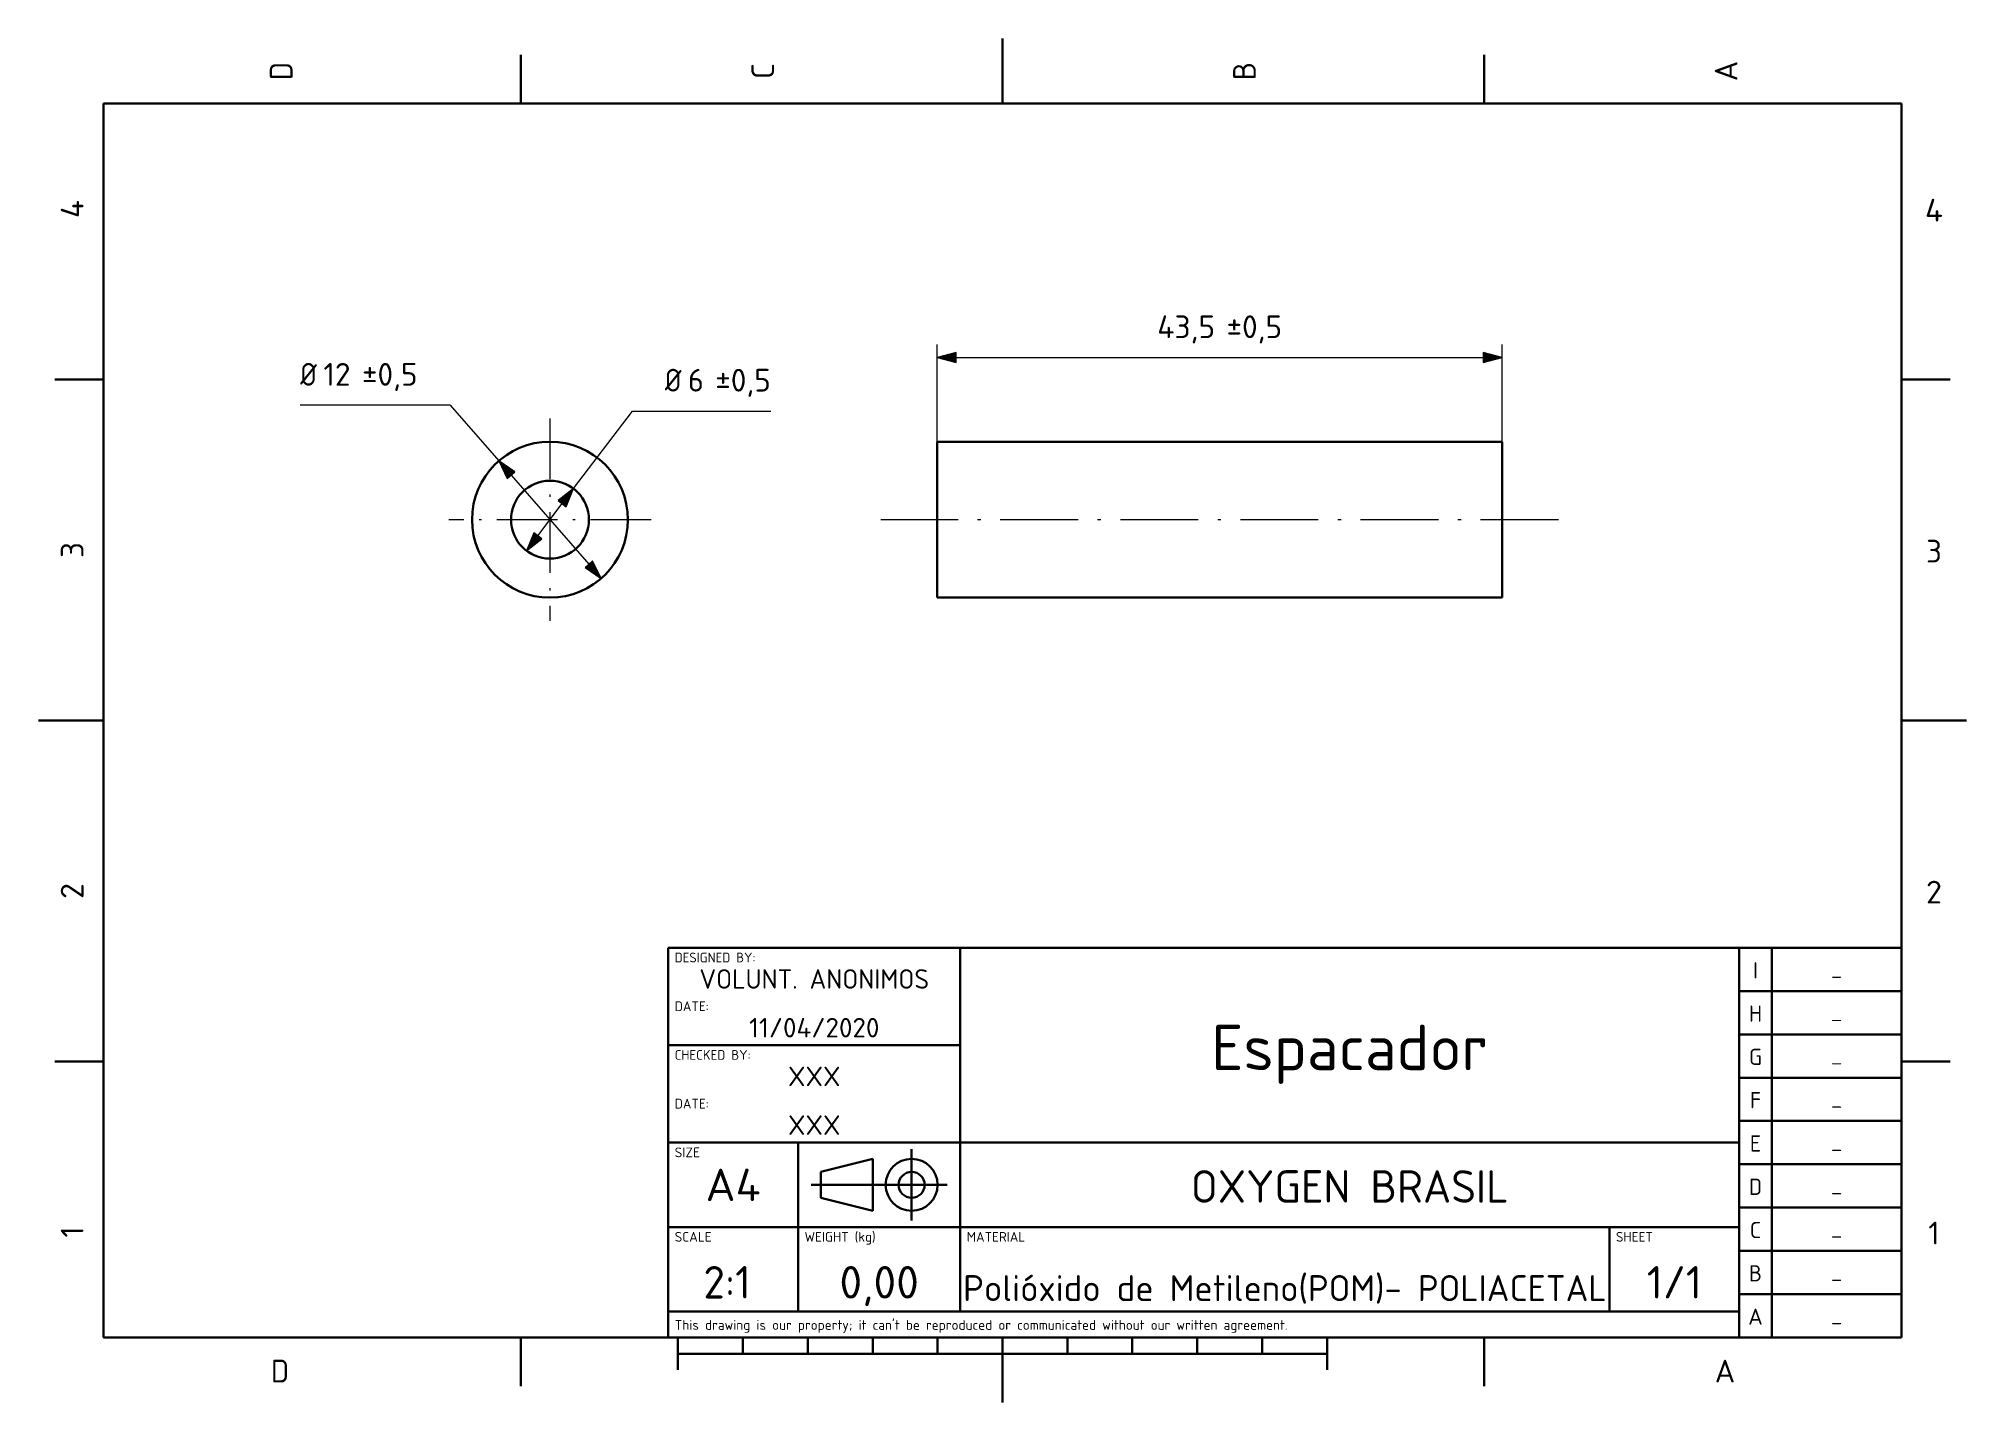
# Model space of a CAD drawing. Extents: x 0 to 297, y 0 to 210.
import ezdxf
from ezdxf.enums import TextEntityAlignment as Align

# ---------------------------------------------------------------- set-up
doc = ezdxf.new("R2010")
doc.units = 0
doc.linetypes.add('DASHDOT', pattern=[18.5, 12, -3, 0.5, -3])
doc.layers.get('0').update_dxf_attribs({"lineweight": 13})
doc.styles.get("Standard").update_dxf_attribs({"font": 'isocp.shx'})
doc.dimstyles.get("Standard").update_dxf_attribs({"dimtxt": 2.5, "dimasz": 2.5, "dimexe": 1.25, "dimexo": 0.625, "dimtad": 1, "dimcen": 2.5, "dimadec": 0, "dimazin": 0, "dimtfac": 1, "dimtmove": 0, "dimatfit": 0, "dimfxl": 1, "dimarcsym": 0})

# ---------------------------------------------------------------- blocks, each defined once
blk = doc.blocks.new('BLOCK1')
at = {"color": 7, "lineweight": 18, "width": 1.110901}
blk.add_text('A', height=3.5, dxfattribs=at).set_placement((258.226196, 3.076224), (261.373749, 3.076224), align=Align.FIT)
blk = doc.blocks.new('BLOCK2')
at = {"color": 7, "lineweight": 18, "width": 0.933333}
blk.add_text('D', height=3.5, dxfattribs=at).set_placement((35.799999, 3.076224), (38.599998, 3.076224), align=Align.FIT)
blk = doc.blocks.new('BLOCK3')
at = {"color": 7, "lineweight": 18, "width": 0.933334}
blk.add_text('B', height=3.5, rotation=90, dxfattribs=at).set_placement((187.523788, 203.600006), (187.523788, 206.400009), align=Align.FIT)
blk = doc.blocks.new('BLOCK4')
at = {"color": 7, "lineweight": 18, "width": 0.815852}
blk.add_text('C', height=3.5, rotation=90, dxfattribs=at).set_placement((113.323776, 203.77623), (113.323776, 206.223785), align=Align.FIT)
blk = doc.blocks.new('BLOCK5')
at = {"color": 7, "lineweight": 18, "width": 1.110901}
blk.add_text('A', height=3.5, rotation=90, dxfattribs=at).set_placement((261.723755, 203.426224), (261.723755, 206.573776), align=Align.FIT)
blk = doc.blocks.new('BLOCK6')
at = {"color": 7, "lineweight": 18, "width": 0.933334}
blk.add_text('D', height=3.5, rotation=90, dxfattribs=at).set_placement((39.123775, 203.600006), (39.123775, 206.400009), align=Align.FIT)
blk = doc.blocks.new('BLOCK7')
at = {"color": 7, "lineweight": 18, "width": 0.863838}
blk.add_text('3', height=3.5, dxfattribs=at).set_placement((290.776215, 129.326218), (293.223755, 129.326218), align=Align.FIT)
blk = doc.blocks.new('BLOCK8')
at = {"color": 7, "lineweight": 18, "width": 0.863843}
blk.add_text('3', height=3.5, rotation=90, dxfattribs=at).set_placement((6.923776, 130.02623), (6.923776, 132.473785), align=Align.FIT)
blk = doc.blocks.new('BLOCK9')
at = {"color": 7, "lineweight": 18, "width": 0.863838}
blk.add_text('2', height=3.5, dxfattribs=at).set_placement((290.776215, 76.826225), (293.223755, 76.826225), align=Align.FIT)
blk = doc.blocks.new('BLOCK10')
at = {"color": 7, "lineweight": 18, "width": 0.863843}
blk.add_text('2', height=3.5, rotation=90, dxfattribs=at).set_placement((6.923776, 77.526222), (6.923776, 79.973778), align=Align.FIT)
blk = doc.blocks.new('BLOCK11')
at = {"color": 7, "lineweight": 18, "width": 0.933329}
blk.add_text('4', height=3.5, dxfattribs=at).set_placement((290.600006, 181.826218), (293.399994, 181.826218), align=Align.FIT)
blk = doc.blocks.new('BLOCK12')
at = {"color": 7, "lineweight": 18, "width": 0.933334}
blk.add_text('4', height=3.5, rotation=90, dxfattribs=at).set_placement((6.923776, 182.350006), (6.923776, 185.150009), align=Align.FIT)
blk = doc.blocks.new('BLOCK13')
at = {"color": 7, "lineweight": 18, "width": 0.953214}
blk.add_text('1', height=3.5, dxfattribs=at).set_placement((291.126221, 24.326223), (292.873779, 24.326223), align=Align.FIT)
blk = doc.blocks.new('BLOCK14')
at = {"color": 7, "lineweight": 18, "width": 0.953211}
blk.add_text('1', height=3.5, rotation=90, dxfattribs=at).set_placement((6.923776, 25.376225), (6.923776, 27.123777), align=Align.FIT)
blk = doc.blocks.new('BLOCK15')
at = {"color": 7, "lineweight": 18, "width": 0.779092}
blk.add_text("This drawing is our property; it can't be reproduced or communicated without our written agreement.", height=1.5, dxfattribs=at).set_placement((98, 11.175525), (192.437073, 11.175525), align=Align.FIT)
blk = doc.blocks.new('BLOCK16')
at = {"color": 7, "lineweight": 18, "width": 0.857432}
blk.add_text('SCALE', height=1.5, dxfattribs=at).set_placement((98, 24.751049), (103.695801, 24.751049), align=Align.FIT)
blk = doc.blocks.new('BLOCK17')
at = {"color": 7, "lineweight": 18, "width": 0.682602}
blk.add_text('  2:1', height=5, dxfattribs=at).set_placement((96.255241, 16), (109.744751, 16), align=Align.FIT)
blk = doc.blocks.new('BLOCK18')
at = {"color": 7, "lineweight": 18, "width": 0.802234}
blk.add_text('WEIGHT (kg)', height=1.5, dxfattribs=at).set_placement((118, 24.751049), (128.944763, 24.751049), align=Align.FIT)
blk = doc.blocks.new('BLOCK19')
at = {"color": 7, "lineweight": 18, "width": 0.767143}
blk.add_text('0,00', height=5, dxfattribs=at).set_placement((123.381119, 16), (135.618881, 16), align=Align.FIT)
blk = doc.blocks.new('BLOCK20')
at = {"color": 7, "lineweight": 18, "width": 0.899371}
blk.add_text('MATERIAL', height=1.5, dxfattribs=at).set_placement((143, 24.751049), (151.993713, 24.751049), align=Align.FIT)
blk = doc.blocks.new('BLOCK21')
at = {"color": 7, "lineweight": 18, "width": 0.788557}
blk.add_text('Polióxido de Metileno(POM)- POLIACETAL', height=4, dxfattribs=at).set_placement((142.433563, 15.6), (241.566437, 15.6), align=Align.FIT)
blk = doc.blocks.new('BLOCK22')
at = {"color": 7, "lineweight": 18, "width": 0.839691}
blk.add_text('SHEET', height=1.5, dxfattribs=at).set_placement((243, 24.751049), (248.697906, 24.751049), align=Align.FIT)
blk = doc.blocks.new('BLOCK23')
at = {"color": 7, "lineweight": 18, "width": 0.672753}
blk.add_text('1/1', height=5, dxfattribs=at).set_placement((247.755249, 16), (256.244751, 16), align=Align.FIT)
blk = doc.blocks.new('BLOCK24')
at = {"color": 7, "lineweight": 18, "width": 0.839548}
blk.add_text('SIZE', height=1.5, dxfattribs=at).set_placement((98, 37.751049), (101.897903, 37.751049), align=Align.FIT)
blk = doc.blocks.new('BLOCK25')
at = {"color": 7, "lineweight": 18, "width": 0.991259}
blk.add_text('A4', height=5, dxfattribs=at).set_placement((102.751747, 31), (111.248253, 31), align=Align.FIT)
blk = doc.blocks.new('BLOCK26')
at = {"color": 7, "lineweight": 18, "width": 0.832842}
blk.add_text('OXYGEN BRASIL', height=5, dxfattribs=at).set_placement((177.510498, 30.751749), (226.489517, 30.751749), align=Align.FIT)
blk = doc.blocks.new('BLOCK27')
at = {"color": 7, "lineweight": 18, "width": 0.77958}
blk.add_text('CHECKED BY:', height=1.5, dxfattribs=at).set_placement((98, 52.751049), (109.693703, 52.751049), align=Align.FIT)
blk = doc.blocks.new('BLOCK28')
at = {"color": 7, "lineweight": 18, "width": 0.993964}
blk.add_text('XXX', height=3, dxfattribs=at).set_placement((115.453148, 48.700001), (123.546852, 48.700001), align=Align.FIT)
blk = doc.blocks.new('BLOCK29')
at = {"color": 7, "lineweight": 18, "width": 0.9182}
blk.add_text('DATE:', height=1.5, dxfattribs=at).set_placement((98, 45.251049), (103.246857, 45.251049), align=Align.FIT)
blk = doc.blocks.new('BLOCK30')
at = {"color": 7, "lineweight": 18, "width": 0.993964}
blk.add_text('XXX', height=3, dxfattribs=at).set_placement((115.453148, 41.200001), (123.546852, 41.200001), align=Align.FIT)
blk = doc.blocks.new('BLOCK31')
at = {"color": 7, "lineweight": 18, "width": 0.802887}
blk.add_text('DESIGNED BY:', height=1.5, dxfattribs=at).set_placement((98, 67.751053), (110.444756, 67.751053), align=Align.FIT)
blk = doc.blocks.new('BLOCK32')
at = {"color": 7, "lineweight": 18, "width": 0.817531}
blk.add_text('VOLUNT. ANONIMOS', height=3, dxfattribs=at).set_placement((101.80629, 63.700001), (137.193695, 63.700001), align=Align.FIT)
blk = doc.blocks.new('BLOCK33')
at = {"color": 7, "lineweight": 18, "width": 0.9182}
blk.add_text('DATE:', height=1.5, dxfattribs=at).set_placement((98, 60.251049), (103.246857, 60.251049), align=Align.FIT)
blk = doc.blocks.new('BLOCK34')
at = {"color": 7, "lineweight": 18, "width": 0.699342}
blk.add_text('11/04/2020', height=3, dxfattribs=at).set_placement((109.459442, 56.200001), (129.540558, 56.200001), align=Align.FIT)
blk = doc.blocks.new('BLOCK35')
at = {"color": 7, "lineweight": 18, "width": 0.795014}
blk.add_text('Espacador', height=7, dxfattribs=at).set_placement((180.66713, 51.152447), (223.332855, 51.152447), align=Align.FIT)
blk = doc.blocks.new('BLOCK36')
at = {"color": 7, "lineweight": 18, "width": 1.110905}
blk.add_text('A', height=2.5, dxfattribs=at).set_placement((263.375885, 11.959208), (265.624146, 11.959208), align=Align.FIT)
blk = doc.blocks.new('BLOCK37')
at = {"color": 7, "lineweight": 18, "width": 1.180341}
blk.add_text('_', height=2, dxfattribs=at).set_placement((276.100708, 12.234033), (277.899323, 12.234033), align=Align.FIT)
blk = doc.blocks.new('BLOCK38')
at = {"color": 7, "lineweight": 18, "width": 0.933333}
blk.add_text('B', height=2.5, dxfattribs=at).set_placement((263.5, 18.625874), (265.5, 18.625874), align=Align.FIT)
blk = doc.blocks.new('BLOCK39')
at = {"color": 7, "lineweight": 18, "width": 1.180341}
blk.add_text('_', height=2, dxfattribs=at).set_placement((276.100708, 18.9007), (277.899323, 18.9007), align=Align.FIT)
blk = doc.blocks.new('BLOCK40')
at = {"color": 7, "lineweight": 18, "width": 0.815855}
blk.add_text('C', height=2.5, dxfattribs=at).set_placement((263.625885, 25.29254), (265.374146, 25.29254), align=Align.FIT)
blk = doc.blocks.new('BLOCK41')
at = {"color": 7, "lineweight": 18, "width": 1.180341}
blk.add_text('_', height=2, dxfattribs=at).set_placement((276.100708, 25.567366), (277.899323, 25.567366), align=Align.FIT)
blk = doc.blocks.new('BLOCK42')
at = {"color": 7, "lineweight": 18, "width": 0.933333}
blk.add_text('D', height=2.5, dxfattribs=at).set_placement((263.5, 31.959206), (265.5, 31.959206), align=Align.FIT)
blk = doc.blocks.new('BLOCK43')
at = {"color": 7, "lineweight": 18, "width": 1.180341}
blk.add_text('_', height=2, dxfattribs=at).set_placement((276.100708, 32.234032), (277.899323, 32.234032), align=Align.FIT)
blk = doc.blocks.new('BLOCK44')
at = {"color": 7, "lineweight": 18, "width": 0.863846}
blk.add_text('E', height=2.5, dxfattribs=at).set_placement((263.625885, 38.625874), (265.374146, 38.625874), align=Align.FIT)
blk = doc.blocks.new('BLOCK45')
at = {"color": 7, "lineweight": 18, "width": 1.180341}
blk.add_text('_', height=2, dxfattribs=at).set_placement((276.100708, 38.9007), (277.899323, 38.9007), align=Align.FIT)
blk = doc.blocks.new('BLOCK46')
at = {"color": 7, "lineweight": 18, "width": 0.863846}
blk.add_text('F', height=2.5, dxfattribs=at).set_placement((263.625885, 45.292542), (265.374146, 45.292542), align=Align.FIT)
blk = doc.blocks.new('BLOCK47')
at = {"color": 7, "lineweight": 18, "width": 1.180341}
blk.add_text('_', height=2, dxfattribs=at).set_placement((276.100708, 45.567368), (277.899323, 45.567368), align=Align.FIT)
blk = doc.blocks.new('BLOCK48')
at = {"color": 7, "lineweight": 18, "width": 0.933333}
blk.add_text('G', height=2.5, dxfattribs=at).set_placement((263.5, 51.959206), (265.5, 51.959206), align=Align.FIT)
blk = doc.blocks.new('BLOCK49')
at = {"color": 7, "lineweight": 18, "width": 1.180341}
blk.add_text('_', height=2, dxfattribs=at).set_placement((276.100708, 52.234032), (277.899323, 52.234032), align=Align.FIT)
blk = doc.blocks.new('BLOCK50')
at = {"color": 7, "lineweight": 18, "width": 0.933333}
blk.add_text('H', height=2.5, dxfattribs=at).set_placement((263.5, 58.625874), (265.5, 58.625874), align=Align.FIT)
blk = doc.blocks.new('BLOCK51')
at = {"color": 7, "lineweight": 18, "width": 1.180341}
blk.add_text('_', height=2, dxfattribs=at).set_placement((276.100708, 58.9007), (277.899323, 58.9007), align=Align.FIT)
blk = doc.blocks.new('BLOCK52')
at = {"color": 7, "lineweight": 18, "width": 1.571347}
blk.add_text('I', height=2.5, dxfattribs=at).set_placement((264.125885, 65.292542), (264.874146, 65.292542), align=Align.FIT)
blk = doc.blocks.new('BLOCK53')
at = {"color": 7, "lineweight": 18, "width": 1.180341}
blk.add_text('_', height=2, dxfattribs=at).set_placement((276.100708, 65.56736), (277.899323, 65.56736), align=Align.FIT)
blk = doc.blocks.new('*D54')
at = {"color": 7, "lineweight": 18}
for p, q in [((63.385757, 153.55011), (40.307541, 153.55011)), ((63.385757, 153.55011), (70.887924, 144.96109)), ((72.794205, 142.778656), (84.769943, 129.067932))]:
    blk.add_line(p, q, dxfattribs=at)
for points in [[(73.378983, 143.289429), (70.887894, 144.96109), (72.209396, 142.267853)], [(84.185165, 128.557129), (86.676254, 126.885468), (85.354721, 129.578705)]]:
    blk.add_lwpolyline(points, close=True, dxfattribs=at)
for points in [[(73.378983, 143.289429), (70.887894, 144.96109), (73.378983, 143.289429), (72.209396, 142.267853)], [(84.185165, 128.557129), (86.676254, 126.885468), (84.185165, 128.557129), (85.354721, 129.578705)]]:
    blk.add_solid(points, dxfattribs=at)
for s, width, p, p2 in [('%%c', 0.905877, (40.307541, 156.55011), (42.874191, 156.55011)), ('12', 0.680291, (43.874191, 156.55011), (48.069321, 156.55011)), ('%%p0,5', 0.704088, (49.819321, 156.55011), (58.385727, 156.55011))]:
    blk.add_text(s, height=3.5, dxfattribs=dict(at, width=width)).set_placement(p, p2, align=Align.FIT)
blk = doc.blocks.new('*D55')
at = {"color": 7, "lineweight": 18}
for p, q in [((82.409836, 140.702332), (91.479233, 152.649933)), ((91.479233, 152.649933), (112.809921, 152.649933)), ((76.906387, 133.452332), (80.657761, 138.394196))]:
    blk.add_line(p, q, dxfattribs=at)
for points in [[(81.276199, 137.924744), (82.409836, 140.702332), (80.039291, 138.863678)], [(76.287918, 133.921814), (75.154312, 131.144226), (77.524826, 132.98288)]]:
    blk.add_lwpolyline(points, close=True, dxfattribs=at)
for points in [[(81.276199, 137.924744), (82.409836, 140.702332), (81.276199, 137.924744), (80.039291, 138.863678)], [(76.287918, 133.921814), (75.154312, 131.144226), (76.287918, 133.921814), (77.524826, 132.98288)]]:
    blk.add_solid(points, dxfattribs=at)
for s, width, p, p2 in [('%%c', 0.905877, (96.479294, 155.649933), (99.045944, 155.649933)), ('6', 0.863827, (100.045944, 155.649933), (102.493454, 155.649933)), ('%%p0,5', 0.704088, (104.243515, 155.649933), (112.809921, 155.649933))]:
    blk.add_text(s, height=3.5, dxfattribs=dict(at, width=width)).set_placement(p, p2, align=Align.FIT)
blk = doc.blocks.new('BLOCK54')
at = {"color": 7, "linetype": 'DASHDOT', "lineweight": 18, "ltscale": 0.39}
for p, q in [((253.988235, 147.164398), (253.988235, 131.564392)), ((261.788239, 139.364395), (246.188248, 139.364395))]:
    blk.add_line(p, q, dxfattribs=at)
blk = doc.blocks.new('BLOCK55')
at = {"color": 7, "lineweight": 35}
for radius in [6, 3]:
    blk.add_circle((253.988241, 139.364395), radius, dxfattribs=at)
blk = doc.blocks.new('*D58')
at = {"color": 7, "lineweight": 18}
for p, q in [((138.453346, 147.923279), (138.453346, 162.875641)), ((141.351128, 160.875641), (222.55558, 160.875641)), ((225.453346, 147.923279), (225.453346, 162.875641))]:
    blk.add_line(p, q, dxfattribs=at)
for points in [[(141.351128, 161.6521), (138.453346, 160.875641), (141.351128, 160.099182)], [(222.55558, 160.099182), (225.453346, 160.875641), (222.55558, 161.6521)]]:
    blk.add_lwpolyline(points, close=True, dxfattribs=at)
for points in [[(141.351128, 161.6521), (138.453346, 160.875641), (141.351128, 161.6521), (141.351128, 160.099182)], [(222.55558, 160.099182), (225.453346, 160.875641), (222.55558, 160.099182), (222.55558, 161.6521)]]:
    blk.add_solid(points, dxfattribs=at)
for s, width, p, p2 in [('43,5', 0.798706, (172.335686, 163.875641), (181.25457, 163.875641)), ('%%p0,5', 0.704091, (183.00457, 163.875641), (191.571007, 163.875641))]:
    blk.add_text(s, height=3.5, dxfattribs=dict(at, width=width)).set_placement(p, p2, align=Align.FIT)
blk = doc.blocks.new('BLOCK56')
at = {"color": 7, "lineweight": 35}
for p, q in [((89, 145.364395), (89, 139.364395)), ((132.5, 145.364395), (89, 145.364395)), ((132.5, 145.364395), (132.5, 139.364395)), ((89, 139.364395), (89, 133.364395)), ((132.5, 139.364395), (132.5, 133.364395)), ((132.5, 133.364395), (89, 133.364395))]:
    blk.add_line(p, q, dxfattribs=at)

msp = doc.modelspace()

# ---------------------------------------------------------------- linework, layer by layer
at = {"color": 7, "lineweight": 35}
for p, q in [((148.5, 200), (148.5, 210)), ((74.3, 200), (74.3, 207.5)), ((222.7, 200), (222.7, 207.5)), ((287, 200), (10, 200)), ((10, 200), (10, 10)), ((287, 10), (287, 200)), ((10, 157.5), (2.5, 157.5)), ((287, 157.5), (294.5, 157.5)), ((10, 105), (0, 105)), ((287, 105), (297, 105)), ((97, 10), (97, 70)), ((97, 70), (287, 70)), ((142, 14), (142, 70)), ((262, 10), (262, 70)), ((267, 10), (267, 70)), ((287, 70), (287, 10)), ((262, 63.333333), (287, 63.333333)), ((262, 56.666667), (287, 56.666667)), ((97, 55), (142, 55)), ((10, 52.5), (2.5, 52.5)), ((287, 52.5), (294.5, 52.5)), ((262, 50), (287, 50)), ((262, 43.333333), (287, 43.333333)), ((97, 40), (262, 40)), ((117, 14), (117, 40)), ((134.5, 28), (134.5, 39)), ((120.5, 35.5), (128.5, 37.5)), ((128.5, 37.5), (128.5, 29.5)), ((262, 36.666667), (287, 36.666667)), ((119, 33.5), (140, 33.5)), ((120.5, 31.5), (120.5, 35.5)), ((128.5, 29.5), (120.5, 31.5)), ((262, 30), (287, 30)), ((97, 27), (262, 27)), ((242, 14), (242, 27)), ((262, 23.333333), (287, 23.333333)), ((262, 16.666667), (287, 16.666667)), ((97, 14), (262, 14)), ((10, 10), (287, 10)), ((74.3, 10), (74.3, 2.5)), ((97, 10), (287, 10)), ((98.5, 10), (98.5, 5)), ((108.5, 10), (108.5, 7.5)), ((118.5, 10), (118.5, 7.5)), ((128.5, 10), (128.5, 7.5)), ((138.5, 10), (138.5, 7.5)), ((148.5, 10), (148.5, 0)), ((158.5, 10), (158.5, 7.5)), ((168.5, 10), (168.5, 7.5)), ((178.5, 10), (178.5, 7.5)), ((188.5, 10), (188.5, 7.5)), ((198.5, 10), (198.5, 5)), ((222.7, 10), (222.7, 2.5)), ((98.5, 7.5), (198.5, 7.5))]:
    msp.add_line(p, q, dxfattribs=at)
at = {"color": 7, "linetype": 'DASHDOT', "lineweight": 18}
msp.add_line((234.15345, 135.923279), (129.752251, 135.923279), dxfattribs=at)
at = {"color": 7, "lineweight": 35}
for radius in [4, 2]:
    msp.add_circle((134.5, 33.5), radius, dxfattribs=at)

# ---------------------------------------------------------------- block references
at = {"lineweight": 0}
for name in ['BLOCK6', 'BLOCK4', 'BLOCK3', 'BLOCK5', 'BLOCK12', 'BLOCK11', 'BLOCK8', 'BLOCK7', 'BLOCK9', 'BLOCK10', 'BLOCK31', 'BLOCK32', 'BLOCK52', 'BLOCK53', 'BLOCK33', 'BLOCK50', 'BLOCK34', 'BLOCK35', 'BLOCK51', 'BLOCK27', 'BLOCK48', 'BLOCK28', 'BLOCK49', 'BLOCK46', 'BLOCK29', 'BLOCK47', 'BLOCK30', 'BLOCK24', 'BLOCK44', 'BLOCK45', 'BLOCK25', 'BLOCK26', 'BLOCK42', 'BLOCK43', 'BLOCK40', 'BLOCK13', 'BLOCK14', 'BLOCK16', 'BLOCK18', 'BLOCK20', 'BLOCK22', 'BLOCK41', 'BLOCK17', 'BLOCK19', 'BLOCK23', 'BLOCK38', 'BLOCK21', 'BLOCK39', 'BLOCK15', 'BLOCK36', 'BLOCK37', 'BLOCK2', 'BLOCK1']:
    msp.add_blockref(name, (0, 0), dxfattribs=at)
at = {"lineweight": 0, "xscale": 2, "yscale": 2, "zscale": 2}
for name, p in [('BLOCK54', (-429.194412, -142.805511)), ('BLOCK55', (-429.194412, -142.805511)), ('BLOCK56', (-39.546654, -142.805511))]:
    msp.add_blockref(name, p, dxfattribs=at)

# ---------------------------------------------------------------- dimensions: what is measured, and where the dimension line sits
at = {"color": 0, "lineweight": 0}
dim = msp.add_linear_dim(base=(138.453346, 160.875641), p1=(225.453346, 147.923278), p2=(138.453346, 147.923278), angle=180, text='<>{}{%%p0,5}', dimstyle='STANDARD', override={"dimlfac": 0.5, "dimtol": 0, "dimlim": 0, "dimtp": 0.5, "dimtm": 0.5}, dxfattribs=at)
dim.commit()
dim.dimension.update_dxf_attribs({"geometry": '*D58', "text_midpoint": (181.953346, 160.875641), "dimtype": 161, "oblique_angle": 5156.620156})
for p1, p2, picture, middle in [((86.676231, 126.885457), (70.887907, 144.961099), '*D54', (54.956726, 163.200296)), ((75.1543, 131.144231), (82.409838, 140.702326), '*D55', (98.579733, 162.003766))]:
    dim = msp.add_diameter_dim_2p(p1=p1, p2=p2, text='<>{}{%%p0,5}', dimstyle='STANDARD', override={"dimlfac": 0.5, "dimtol": 0, "dimlim": 0, "dimtp": 0.5, "dimtm": 0.5}, dxfattribs=at)
    dim.commit()
    dim.dimension.update_dxf_attribs({"geometry": picture, "text_midpoint": middle, "dimtype": 163})

doc.saveas('drawing.dxf')
